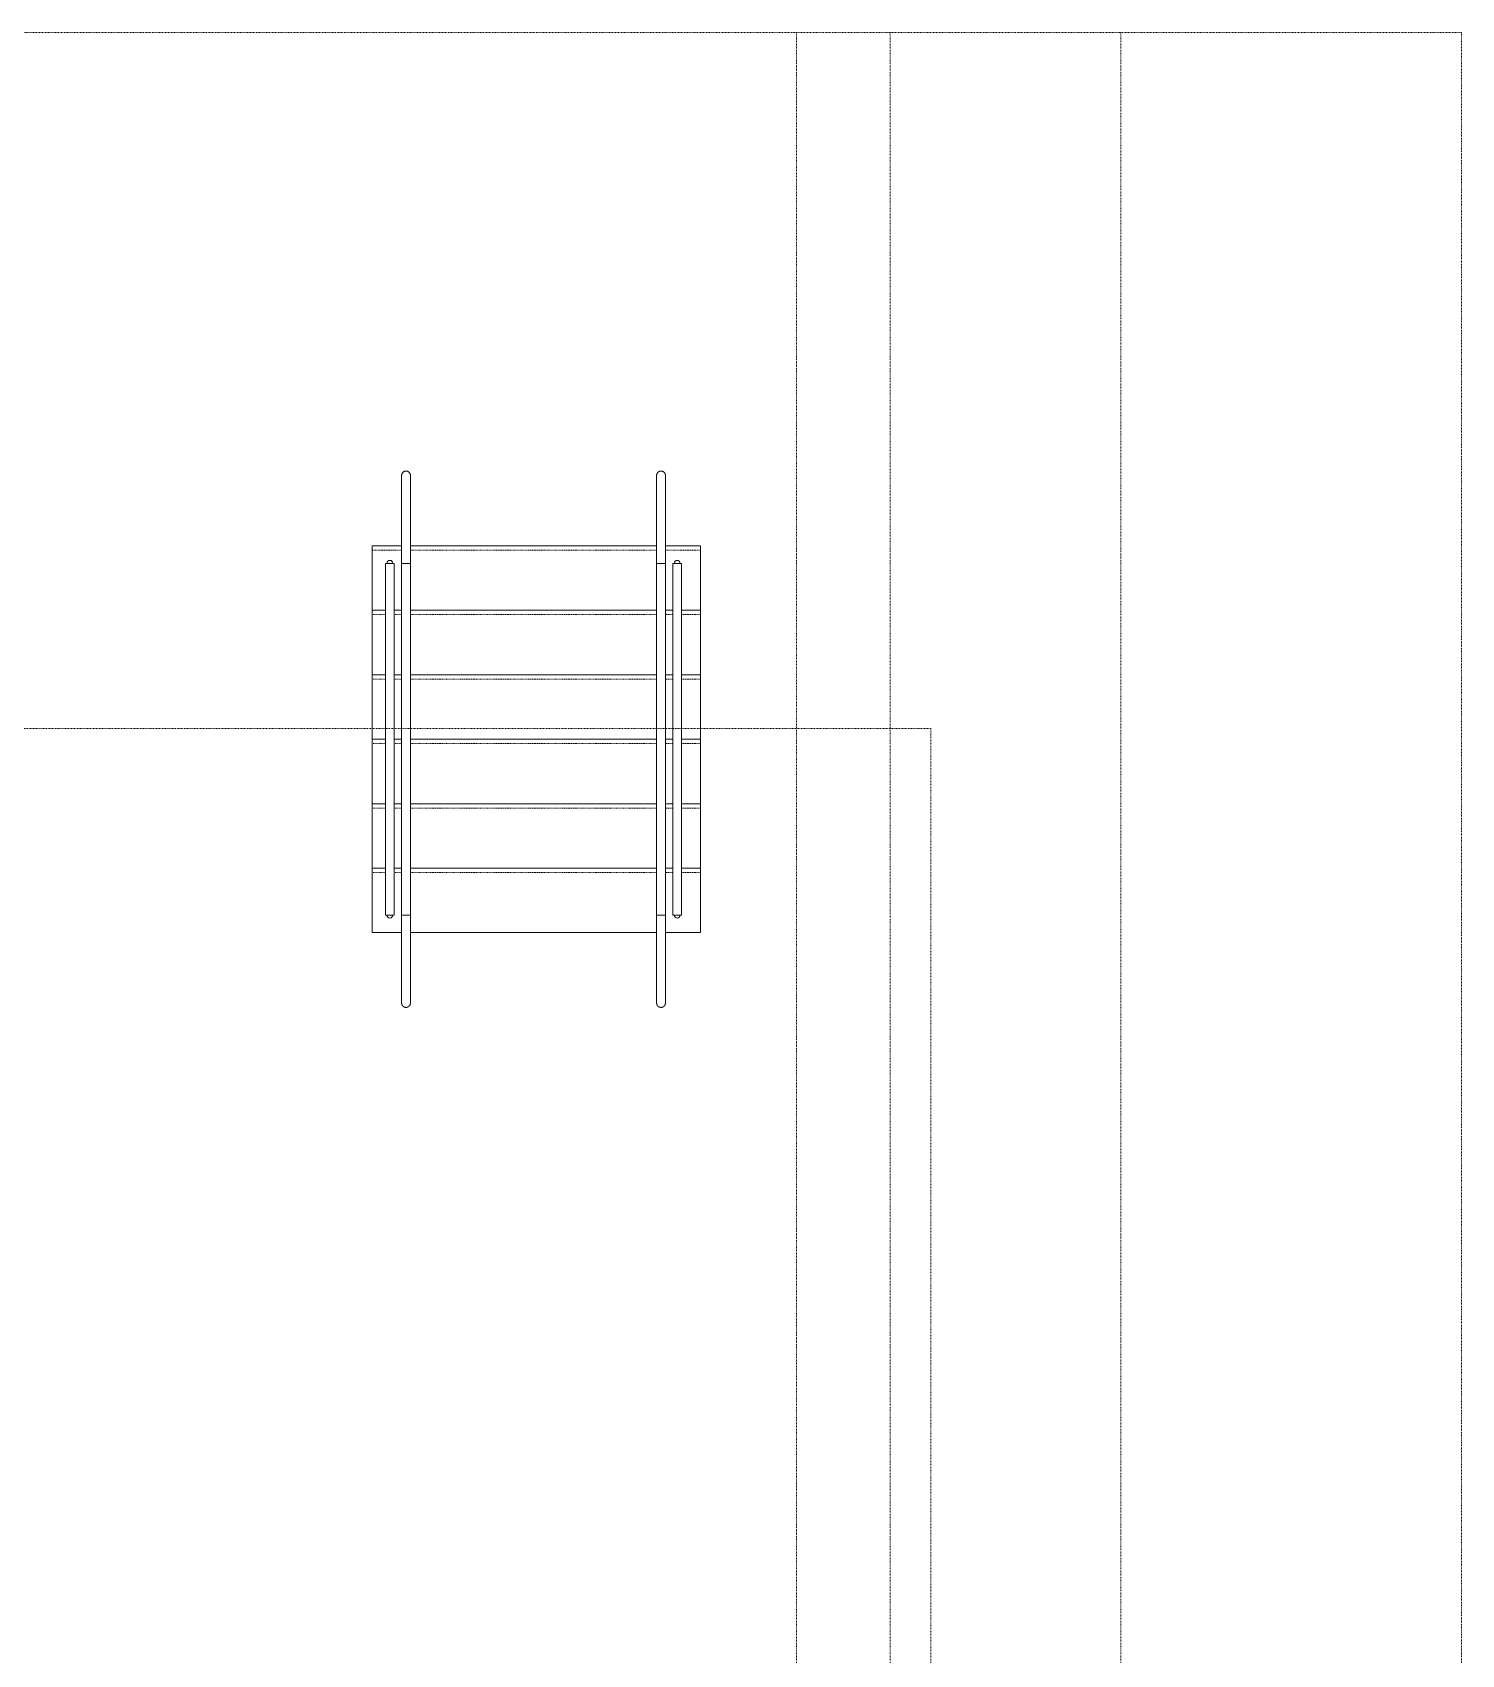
# Model space of a CAD drawing. Header units: inches. Extents: x -4010 to -1814, y 9846 to 12241.
# Drawn here: x -2057.3 to -1813.5, y 11964 to 12240.8 of the extents above; entities that cross this region are included whole.
import ezdxf

# ---------------------------------------------------------------- set-up
doc = ezdxf.new("R2010")
doc.units = ezdxf.units.IN
doc.header["$MEASUREMENT"] = 0
for name, pattern in [('Aligning Line 1_8_', [0.25, 0.125, -0.125]), ('Aligning Line 1_8__2_', [0.25, 0.125, -0.125]), ('Overhead 1_16_', [0.101562, 0.0625, -0.039062])]:
    doc.linetypes.add(name, pattern=pattern)
for name, color, linetype, lineweight in [('0-1', 7, 'Continuous', 5), ('0-2', 7, 'Continuous', 9), ('A-FLOR-HRAL-1', 7, 'Continuous', 9), ('G-ANNO-SYMB', 111, 'Aligning Line 1_8_', 9), ('G-ANNO-SYMB-1', 147, 'Aligning Line 1_8_', 9), ('G-ANNO-SYMB-2', 147, 'Aligning Line 1_8__2_', 9), ('S-STRS-1', 7, 'Continuous', 9), ('S-STRS-2', 7, 'Overhead 1_16_', 9)]:
    doc.layers.add(name, color=color, linetype=linetype, lineweight=lineweight)

# ---------------------------------------------------------------- blocks, each defined once
blk = doc.blocks.new('Railing - 1_-2850776-UNIT PLANS - 1ST FLOOR')
at = {"layer": 'A-FLOR-HRAL-1'}
for p, q in [((2, 11), (2, 0)), ((3.5, 0), (3.5, 11))]:
    blk.add_line(p, q, dxfattribs=at)
at = {"layer": 'A-FLOR-HRAL-1', "flags": 128}
for points in [[(2, 15), (2, 15.03), (2, 15.06), (2.01, 15.09), (2.01, 15.12), (2.01, 15.15), (2.02, 15.18), (2.03, 15.21), (2.04, 15.24), (2.05, 15.26), (2.06, 15.29), (2.07, 15.32), (2.08, 15.35), (2.1, 15.37), (2.11, 15.4), (2.13, 15.42), (2.15, 15.45), (2.17, 15.47), (2.19, 15.49), (2.21, 15.52), (2.23, 15.54), (2.25, 15.56), (2.27, 15.58), (2.3, 15.6), (2.32, 15.61), (2.34, 15.63), (2.37, 15.65), (2.4, 15.66), (2.42, 15.68), (2.45, 15.69), (2.48, 15.7), (2.51, 15.71), (2.53, 15.72), (2.56, 15.73), (2.59, 15.73), (2.62, 15.74), (2.65, 15.74), (2.68, 15.75), (2.71, 15.75), (2.74, 15.75)], [(2, 15), (2, 15), (2, 14.99), (2, 14.97), (2, 14.95), (2, 14.92), (2, 14.89), (2, 14.84), (2, 14.8), (2, 14.74), (2, 14.68), (2, 14.62), (2, 14.55), (2, 14.47), (2, 14.39), (2, 14.3), (2, 14.21), (2, 14.11), (2, 14.01), (2, 13.9), (2, 13.79), (2, 13.67), (2, 13.55), (2, 13.42), (2, 13.29), (2, 13.16), (2, 13.02), (2, 12.89), (2, 12.74), (2, 12.6), (2, 12.45), (2, 12.3), (2, 12.15), (2, 11.99), (2, 11.84), (2, 11.68), (2, 11.52), (2, 11.36), (2, 11.2), (2, 11.04), (2, 11)], [(2, 14.5), (2, 14.53), (2, 14.6), (2, 14.67), (2, 14.73), (2, 14.78), (2, 14.83), (2, 14.87), (2, 14.91), (2, 14.94), (2, 14.97), (2, 14.98), (2, 14.99), (2, 15)], [(2.75, 15.75), (2.78, 15.75), (2.81, 15.75), (2.84, 15.74), (2.87, 15.74), (2.9, 15.74), (2.93, 15.73), (2.96, 15.72), (2.99, 15.71), (3.01, 15.7), (3.04, 15.69), (3.07, 15.68), (3.1, 15.67), (3.12, 15.65), (3.15, 15.64), (3.17, 15.62), (3.2, 15.6), (3.22, 15.58), (3.24, 15.56), (3.27, 15.54), (3.29, 15.52), (3.31, 15.5), (3.33, 15.48), (3.35, 15.45), (3.36, 15.43), (3.38, 15.41), (3.4, 15.38), (3.41, 15.35), (3.43, 15.33), (3.44, 15.3), (3.45, 15.27), (3.46, 15.24), (3.47, 15.22), (3.48, 15.19), (3.48, 15.16), (3.49, 15.13), (3.49, 15.1), (3.5, 15.07), (3.5, 15.04), (3.5, 15.01)], [(3.5, 11), (3.5, 11.16), (3.5, 11.32), (3.5, 11.48), (3.5, 11.64), (3.5, 11.79), (3.5, 11.95), (3.5, 12.11), (3.5, 12.26), (3.5, 12.41), (3.5, 12.56), (3.5, 12.7), (3.5, 12.85), (3.5, 12.99), (3.5, 13.12), (3.5, 13.26), (3.5, 13.39), (3.5, 13.52), (3.5, 13.64), (3.5, 13.76), (3.5, 13.87), (3.5, 13.98), (3.5, 14.08), (3.5, 14.18), (3.5, 14.28), (3.5, 14.37), (3.5, 14.45), (3.5, 14.53), (3.5, 14.6), (3.5, 14.67), (3.5, 14.73), (3.5, 14.78), (3.5, 14.83), (3.5, 14.87), (3.5, 14.91), (3.5, 14.94), (3.5, 14.97), (3.5, 14.98), (3.5, 14.99), (3.5, 15), (3.5, 15)], [(3.5, 15), (3.5, 14.99), (3.5, 14.97), (3.5, 14.95), (3.5, 14.92), (3.5, 14.89), (3.5, 14.84), (3.5, 14.8), (3.5, 14.74), (3.5, 14.68), (3.5, 14.62), (3.5, 14.55), (3.5, 14.52)], [(3.5, 14.07), (3.5, 14.01), (3.5, 13.9), (3.5, 13.79), (3.5, 13.67), (3.5, 13.55), (3.5, 13.42), (3.5, 13.29), (3.5, 13.16), (3.5, 13.02), (3.5, 12.89), (3.5, 12.74), (3.5, 12.6), (3.5, 12.45), (3.5, 12.3), (3.5, 12.15), (3.5, 11.99), (3.5, 11.84), (3.5, 11.68), (3.5, 11.52), (3.5, 11.36), (3.5, 11.2), (3.5, 11.04), (3.5, 11)], [(2, 11), (2, 11.16), (2, 11.32), (2, 11.48), (2, 11.64), (2, 11.79), (2, 11.95), (2, 12.11), (2, 12.26), (2, 12.41), (2, 12.56), (2, 12.7), (2, 12.85), (2, 12.94)]]:
    blk.add_lwpolyline(points, dxfattribs=at)
at = {"layer": 'A-FLOR-HRAL-1'}
blk.add_arc((0, 0), 0.5, 360, 180, dxfattribs=at)
blk = doc.blocks.new('Railing - 1_-2850778-UNIT PLANS - 1ST FLOOR')
at = {"layer": 'A-FLOR-HRAL-1'}
for p, q in [((2, 0), (2, -11)), ((3.5, -11), (3.5, 0))]:
    blk.add_line(p, q, dxfattribs=at)
at = {"layer": 'A-FLOR-HRAL-1', "flags": 128}
for points in [[(2, -12.94), (2, -12.89), (2, -12.74), (2, -12.6), (2, -12.45), (2, -12.3), (2, -12.15), (2, -11.99), (2, -11.84), (2, -11.68), (2, -11.52), (2, -11.36), (2, -11.2), (2, -11.04), (2, -11)], [(2, -11), (2, -11.16), (2, -11.32), (2, -11.48), (2, -11.64), (2, -11.79), (2, -11.95), (2, -12.11), (2, -12.26), (2, -12.41), (2, -12.56), (2, -12.7), (2, -12.85), (2, -12.99), (2, -13.12), (2, -13.26), (2, -13.39), (2, -13.52), (2, -13.64), (2, -13.76), (2, -13.87), (2, -13.98), (2, -14.08), (2, -14.18), (2, -14.28), (2, -14.37), (2, -14.45), (2, -14.53), (2, -14.6), (2, -14.67), (2, -14.73), (2, -14.78), (2, -14.83), (2, -14.87), (2, -14.91), (2, -14.94), (2, -14.97), (2, -14.98), (2, -14.99), (2, -15), (2, -15)], [(3.5, -11), (3.5, -11.16), (3.5, -11.32), (3.5, -11.48), (3.5, -11.64), (3.5, -11.79), (3.5, -11.95), (3.5, -12.11), (3.5, -12.26), (3.5, -12.41), (3.5, -12.56), (3.5, -12.7), (3.5, -12.85)], [(3.5, -15), (3.5, -15), (3.5, -14.99), (3.5, -14.97), (3.5, -14.95), (3.5, -14.92), (3.5, -14.89), (3.5, -14.84), (3.5, -14.8), (3.5, -14.74), (3.5, -14.68), (3.5, -14.62), (3.5, -14.55), (3.5, -14.47), (3.5, -14.39), (3.5, -14.3), (3.5, -14.21), (3.5, -14.11), (3.5, -14.01), (3.5, -13.9), (3.5, -13.79), (3.5, -13.67), (3.5, -13.55), (3.5, -13.42), (3.5, -13.29), (3.5, -13.16), (3.5, -13.02), (3.5, -12.89), (3.5, -12.74), (3.5, -12.6), (3.5, -12.45), (3.5, -12.3), (3.5, -12.15), (3.5, -11.99), (3.5, -11.84), (3.5, -11.68), (3.5, -11.52), (3.5, -11.36), (3.5, -11.2), (3.5, -11.04), (3.5, -11)], [(3.5, -13.54), (3.5, -13.64), (3.5, -13.76), (3.5, -13.87), (3.5, -13.98), (3.5, -14.08), (3.5, -14.18), (3.5, -14.28), (3.5, -14.37), (3.5, -14.45), (3.5, -14.53), (3.5, -14.6), (3.5, -14.67), (3.5, -14.73), (3.5, -14.78), (3.5, -14.83), (3.5, -14.87), (3.5, -14.91), (3.5, -14.94), (3.5, -14.97), (3.5, -14.98), (3.5, -14.99), (3.5, -15)], [(2, -15), (2, -14.99), (2, -14.97), (2, -14.95), (2, -14.92), (2, -14.89), (2, -14.84), (2, -14.8), (2, -14.74), (2, -14.68), (2, -14.62), (2, -14.55), (2, -14.5)], [(2.75, -15.75), (2.72, -15.75), (2.69, -15.75), (2.66, -15.74), (2.63, -15.74), (2.6, -15.74), (2.57, -15.73), (2.54, -15.72), (2.51, -15.71), (2.49, -15.7), (2.46, -15.69), (2.43, -15.68), (2.4, -15.67), (2.38, -15.65), (2.35, -15.64), (2.33, -15.62), (2.3, -15.6), (2.28, -15.58), (2.26, -15.56), (2.23, -15.54), (2.21, -15.52), (2.19, -15.5), (2.17, -15.48), (2.15, -15.45), (2.14, -15.43), (2.12, -15.41), (2.1, -15.38), (2.09, -15.35), (2.07, -15.33), (2.06, -15.3), (2.05, -15.27), (2.04, -15.24), (2.03, -15.22), (2.02, -15.19), (2.02, -15.16), (2.01, -15.13), (2.01, -15.1), (2, -15.07), (2, -15.04), (2, -15.01)], [(3.5, -15), (3.5, -15.03), (3.5, -15.06), (3.49, -15.09), (3.49, -15.12), (3.49, -15.15), (3.48, -15.18), (3.47, -15.21), (3.46, -15.24), (3.45, -15.26), (3.44, -15.29), (3.43, -15.32), (3.42, -15.35), (3.4, -15.37), (3.39, -15.4), (3.37, -15.42), (3.35, -15.45), (3.33, -15.47), (3.31, -15.49), (3.29, -15.52), (3.27, -15.54), (3.25, -15.56), (3.23, -15.58), (3.2, -15.6), (3.18, -15.61), (3.16, -15.63), (3.13, -15.65), (3.1, -15.66), (3.08, -15.68), (3.05, -15.69), (3.02, -15.7), (2.99, -15.71), (2.97, -15.72), (2.94, -15.73), (2.91, -15.73), (2.88, -15.74), (2.85, -15.74), (2.82, -15.75), (2.79, -15.75), (2.76, -15.75)]]:
    blk.add_lwpolyline(points, dxfattribs=at)
at = {"layer": 'A-FLOR-HRAL-1'}
blk.add_arc((0, 0), 0.5, 180, 360, dxfattribs=at)
blk = doc.blocks.new('Railing - Railing-2901872-UNIT PLANS - 1ST FLOOR')
at = {"layer": 'A-FLOR-HRAL-1'}
for p, q in [((-1997.07, 12150.19), (-1995.57, 12150.19)), ((-1997.07, 12150.19), (-1997.07, 12090.19)), ((-1995.57, 12150.19), (-1995.57, 12090.19)), ((-1994.32, 12150.19), (-1992.82, 12150.19)), ((-1994.32, 12150.19), (-1994.32, 12090.19)), ((-1992.82, 12150.19), (-1992.82, 12090.19)), ((-1995.57, 12090.19), (-1997.07, 12090.19)), ((-1992.82, 12090.19), (-1994.32, 12090.19))]:
    blk.add_line(p, q, dxfattribs=at)
for name, p in [('Railing - 1_-2850776-UNIT PLANS - 1ST FLOOR', (-1996.32, 12150.19)), ('Railing - 1_-2850778-UNIT PLANS - 1ST FLOOR', (-1996.32, 12090.19))]:
    blk.add_blockref(name, p)
blk = doc.blocks.new('Railing - Railing-2901879-UNIT PLANS - 1ST FLOOR')
at = {"layer": 'A-FLOR-HRAL-1'}
for p, q in [((-1950.82, 12150.19), (-1949.32, 12150.19)), ((-1950.82, 12150.19), (-1950.82, 12090.19)), ((-1949.32, 12150.19), (-1949.32, 12090.19)), ((-1948.07, 12150.19), (-1946.57, 12150.19)), ((-1948.07, 12150.19), (-1948.07, 12090.19)), ((-1946.57, 12150.19), (-1946.57, 12090.19)), ((-1949.32, 12090.19), (-1950.82, 12090.19)), ((-1946.57, 12090.19), (-1948.07, 12090.19))]:
    blk.add_line(p, q, dxfattribs=at)
at = {"extrusion": (0, 0, -1), "zscale": -1}
for name, p in [('Railing - 1_-2850776-UNIT PLANS - 1ST FLOOR', (1947.32, 12150.19)), ('Railing - 1_-2850778-UNIT PLANS - 1ST FLOOR', (1947.32, 12090.19))]:
    blk.add_blockref(name, p, dxfattribs=at)
blk = doc.blocks.new('CTR - 1st Phase - Shell_rvt-1-UNIT PLANS - 1ST FLOOR')
at = {"layer": 'G-ANNO-SYMB-1'}
blk.add_line((-1926.95, 12240.76), (-1926.95, 9846.26), dxfattribs=at)
at = {"layer": 'S-STRS-1'}
for p, q in [((-1994.32, 12153.19), (-1999.32, 12153.19)), ((-1999.32, 12153.19), (-1999.32, 12142.19)), ((-1950.82, 12153.19), (-1992.82, 12153.19)), ((-1943.32, 12153.19), (-1949.32, 12153.19)), ((-1943.32, 12153.19), (-1943.32, 12142.19)), ((-1999.32, 12142.19), (-1999.32, 12131.19)), ((-1997.07, 12142.19), (-1999.32, 12142.19)), ((-1994.32, 12142.19), (-1995.57, 12142.19)), ((-1950.82, 12142.19), (-1992.82, 12142.19)), ((-1948.07, 12142.19), (-1949.32, 12142.19)), ((-1943.32, 12142.19), (-1946.57, 12142.19)), ((-1943.32, 12142.19), (-1943.32, 12131.19)), ((-1999.32, 12131.19), (-1999.32, 12120.19)), ((-1997.07, 12131.19), (-1999.32, 12131.19)), ((-1994.32, 12131.19), (-1995.57, 12131.19)), ((-1950.82, 12131.19), (-1992.82, 12131.19)), ((-1948.07, 12131.19), (-1949.32, 12131.19)), ((-1943.32, 12131.19), (-1946.57, 12131.19)), ((-1943.32, 12131.19), (-1943.32, 12120.19)), ((-1999.32, 12120.19), (-1999.32, 12109.19)), ((-1997.07, 12120.19), (-1999.32, 12120.19)), ((-1994.32, 12120.19), (-1995.57, 12120.19)), ((-1950.82, 12120.19), (-1992.82, 12120.19)), ((-1948.07, 12120.19), (-1949.32, 12120.19)), ((-1943.32, 12120.19), (-1946.57, 12120.19)), ((-1943.32, 12120.19), (-1943.32, 12109.19)), ((-1999.32, 12109.19), (-1999.32, 12098.19)), ((-1997.07, 12109.19), (-1999.32, 12109.19)), ((-1994.32, 12109.19), (-1995.57, 12109.19)), ((-1950.82, 12109.19), (-1992.82, 12109.19)), ((-1948.07, 12109.19), (-1949.32, 12109.19)), ((-1943.32, 12109.19), (-1946.57, 12109.19)), ((-1943.32, 12109.19), (-1943.32, 12098.19)), ((-1999.32, 12098.19), (-1999.32, 12087.19)), ((-1997.07, 12098.19), (-1999.32, 12098.19)), ((-1994.32, 12098.19), (-1995.57, 12098.19)), ((-1950.82, 12098.19), (-1992.82, 12098.19)), ((-1948.07, 12098.19), (-1949.32, 12098.19)), ((-1943.32, 12098.19), (-1946.57, 12098.19)), ((-1943.32, 12098.19), (-1943.32, 12087.19)), ((-1994.32, 12087.19), (-1999.32, 12087.19)), ((-1950.82, 12087.19), (-1992.82, 12087.19)), ((-1943.32, 12087.19), (-1949.32, 12087.19))]:
    blk.add_line(p, q, dxfattribs=at)
at = {"layer": 'S-STRS-2'}
for p, q in [((-1994.32, 12152.44), (-1999.32, 12152.44)), ((-1950.82, 12152.44), (-1992.82, 12152.44)), ((-1943.32, 12152.44), (-1949.32, 12152.44)), ((-1997.07, 12141.44), (-1999.32, 12141.44)), ((-1994.32, 12141.44), (-1995.57, 12141.44)), ((-1950.82, 12141.44), (-1992.82, 12141.44)), ((-1948.07, 12141.44), (-1949.32, 12141.44)), ((-1943.32, 12141.44), (-1946.57, 12141.44)), ((-1997.07, 12130.44), (-1999.32, 12130.44)), ((-1994.32, 12130.44), (-1995.57, 12130.44)), ((-1950.82, 12130.44), (-1992.82, 12130.44)), ((-1948.07, 12130.44), (-1949.32, 12130.44)), ((-1943.32, 12130.44), (-1946.57, 12130.44)), ((-1997.07, 12119.44), (-1999.32, 12119.44)), ((-1994.32, 12119.44), (-1995.57, 12119.44)), ((-1950.82, 12119.44), (-1992.82, 12119.44)), ((-1948.07, 12119.44), (-1949.32, 12119.44)), ((-1943.32, 12119.44), (-1946.57, 12119.44)), ((-1997.07, 12108.44), (-1999.32, 12108.44)), ((-1994.32, 12108.44), (-1995.57, 12108.44)), ((-1950.82, 12108.44), (-1992.82, 12108.44)), ((-1948.07, 12108.44), (-1949.32, 12108.44)), ((-1943.32, 12108.44), (-1946.57, 12108.44)), ((-1997.07, 12097.44), (-1999.32, 12097.44)), ((-1994.32, 12097.44), (-1995.57, 12097.44)), ((-1950.82, 12097.44), (-1992.82, 12097.44)), ((-1948.07, 12097.44), (-1949.32, 12097.44)), ((-1943.32, 12097.44), (-1946.57, 12097.44))]:
    blk.add_line(p, q, dxfattribs=at)
at = {"layer": '0-2'}
for name in ['Railing - Railing-2901872-UNIT PLANS - 1ST FLOOR', 'Railing - Railing-2901879-UNIT PLANS - 1ST FLOOR']:
    blk.add_blockref(name, (0, 0), dxfattribs=at)
blk = doc.blocks.new('CTR - 1st Phase - Common Walls_rvt-1-UNIT PLANS - 1ST FLOOR')
at = {"layer": 'G-ANNO-SYMB-1'}
for p, q in [((-1910.96, 12240.76), (-1910.96, 9846.26)), ((-1871.64, 12240.76), (-1871.64, 11070.38))]:
    blk.add_line(p, q, dxfattribs=at)
blk = doc.blocks.new('CTR - 1st Phase -Stairs _ Elevators_rvt-1-UNIT PLANS - 1ST FLOOR')
at = {"layer": 'G-ANNO-SYMB-1'}
blk.add_line((-1910.96, 12240.76), (-1910.96, 9846.26), dxfattribs=at)
blk = doc.blocks.new('CTR - 1st Phase - Structure_rvt-1-UNIT PLANS - 1ST FLOOR')
at = {"layer": 'G-ANNO-SYMB-2'}
for p, q in [((-1910.96, 12240.76), (-1910.96, 9846.26)), ((-1904.06, 12122.03), (-3864.19, 12122.03)), ((-1904.06, 12122.03), (-1904.06, 9867.01))]:
    blk.add_line(p, q, dxfattribs=at)

msp = doc.modelspace()

# ---------------------------------------------------------------- linework, layer by layer
at = {"layer": 'G-ANNO-SYMB'}
msp.add_line((-1813.52288, 12240.74859), (-1813.52288, 9846.2766), dxfattribs=at)

# ---------------------------------------------------------------- block references
at = {"layer": '0-1'}
msp.add_blockref('CTR - 1st Phase - Shell_rvt-1-UNIT PLANS - 1ST FLOOR', (0, 0), dxfattribs=at)

# ---------------------------------------------------------------- next in the draw order: block references
for name in ['CTR - 1st Phase - Common Walls_rvt-1-UNIT PLANS - 1ST FLOOR', 'CTR - 1st Phase -Stairs _ Elevators_rvt-1-UNIT PLANS - 1ST FLOOR']:
    msp.add_blockref(name, (0, 0), dxfattribs=at)

# ---------------------------------------------------------------- next in the draw order: block references
msp.add_blockref('CTR - 1st Phase - Structure_rvt-1-UNIT PLANS - 1ST FLOOR', (0, 0), dxfattribs=at)

# ---------------------------------------------------------------- next in the draw order: linework, layer by layer
at = {"layer": 'G-ANNO-SYMB'}
msp.add_line((-1813.52288, 12240.74859), (-4009.5295, 12240.74859), dxfattribs=at)

doc.saveas('drawing.dxf')
